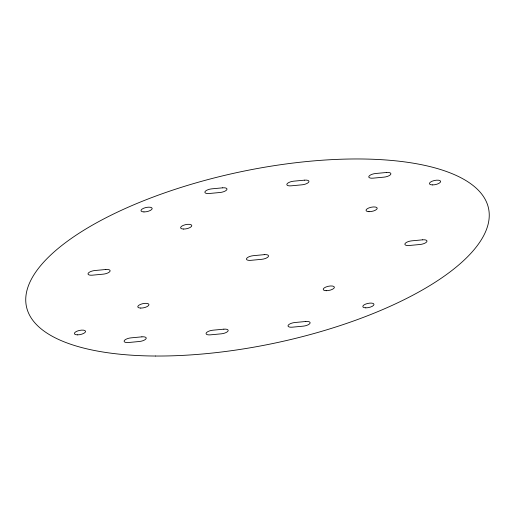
<?xml version="1.0" encoding="UTF-8"?>
<svg xmlns="http://www.w3.org/2000/svg" width="515" height="515" viewBox="0 0 515 515"><rect width="100%" height="100%" fill="white"/><g stroke="black" fill="none" stroke-linecap="round" stroke-linejoin="round"><path stroke-width="0.77" d="M222.66 187.827L211.736 188.851A5.717 2.111 -12 0 0 205.009 191.689A5.717 2.111 -12 0 0 209.212 193.505L220.137 192.481A5.717 2.111 -12 0 0 226.857 189.642A5.717 2.111 -12 0 0 222.66 187.827M304.603 180.153L293.679 181.177A5.717 2.111 -12 0 0 286.952 184.016A5.717 2.111 -12 0 0 291.155 185.831L302.08 184.808A5.717 2.111 -12 0 0 308.807 181.969A5.717 2.111 -12 0 0 304.603 180.153M386.553 172.48L375.622 173.504A5.717 2.111 -12 0 0 368.901 176.342A5.717 2.111 -12 0 0 373.098 178.158L384.029 177.134A5.717 2.111 -12 0 0 390.75 174.295A5.717 2.111 -12 0 0 386.553 172.48M105.8 269.5L94.869 270.523A5.717 2.111 -12 0 0 88.149 273.362A5.717 2.111 -12 0 0 92.346 275.177L103.27 274.154A5.717 2.111 -12 0 0 109.998 271.315A5.717 2.111 -12 0 0 105.8 269.5M264.227 254.661L253.296 255.685A5.717 2.111 -12 0 0 246.576 258.524A5.717 2.111 -12 0 0 250.773 260.339L261.704 259.315A5.717 2.111 -12 0 0 268.424 256.476A5.717 2.111 -12 0 0 264.227 254.661M422.654 239.823L411.73 240.846A5.717 2.111 -12 0 0 405.002 243.685A5.717 2.111 -12 0 0 409.2 245.501L420.131 244.477A5.717 2.111 -12 0 0 426.851 241.638A5.717 2.111 -12 0 0 422.654 239.823M141.902 336.842L130.971 337.866A5.717 2.111 -12 0 0 124.25 340.705A5.717 2.111 -12 0 0 128.447 342.52L139.378 341.497A5.717 2.111 -12 0 0 146.099 338.658A5.717 2.111 -12 0 0 141.902 336.842M223.845 329.169L212.92 330.192A5.717 2.111 -12 0 0 206.193 333.031A5.717 2.111 -12 0 0 210.397 334.847L221.321 333.823A5.717 2.111 -12 0 0 228.048 330.984A5.717 2.111 -12 0 0 223.845 329.169M305.788 321.495L294.863 322.519A5.717 2.111 -12 0 0 288.143 325.358A5.717 2.111 -12 0 0 292.34 327.173L303.264 326.149A5.717 2.111 -12 0 0 309.991 323.311A5.717 2.111 -12 0 0 305.788 321.495M155.433 356.026A236.198 87.331 -12 0 0 488.722 209.328A236.198 87.331 -12 0 0 128.344 207.146A236.198 87.331 -12 0 0 155.433 356.026M365.772 307.841A5.717 2.111 -12 0 0 374.006 304.365A5.717 2.111 -12 0 0 365.431 304.172A5.717 2.111 -12 0 0 365.772 307.841M326.162 290.711A5.717 2.111 -12 0 0 334.402 287.235A5.717 2.111 -12 0 0 325.828 287.048A5.717 2.111 -12 0 0 326.162 290.711M183.572 229.053A5.717 2.111 -12 0 0 191.805 225.57A5.717 2.111 -12 0 0 183.231 225.383A5.717 2.111 -12 0 0 183.572 229.053M143.962 211.923A5.717 2.111 -12 0 0 152.195 208.446A5.717 2.111 -12 0 0 143.627 208.253A5.717 2.111 -12 0 0 143.962 211.923M368.991 211.684A5.717 2.111 -12 0 0 377.231 208.208A5.717 2.111 -12 0 0 368.656 208.021A5.717 2.111 -12 0 0 368.991 211.684M432.394 184.911A5.717 2.111 -12 0 0 440.634 181.428A5.717 2.111 -12 0 0 432.059 181.241A5.717 2.111 -12 0 0 432.394 184.911M140.743 308.079A5.717 2.111 -12 0 0 148.977 304.597A5.717 2.111 -12 0 0 140.402 304.41A5.717 2.111 -12 0 0 140.743 308.079M77.34 334.853A5.717 2.111 -12 0 0 85.574 331.377A5.717 2.111 -12 0 0 76.999 331.19A5.717 2.111 -12 0 0 77.34 334.853"/></g></svg>
